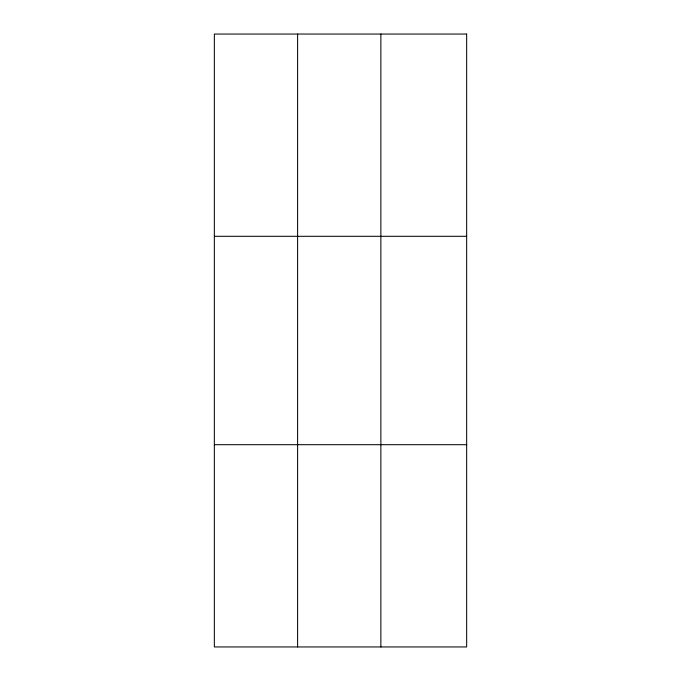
<?xml version="1.0" encoding="UTF-8"?>
<svg xmlns="http://www.w3.org/2000/svg" width="681" height="681" viewBox="0 0 681 681"><rect width="100%" height="100%" fill="white"/><g stroke="black" fill="none" stroke-linecap="round" stroke-linejoin="round"><path stroke-width="1.02" d="M297.606 646.95L297.606 34.05M380.866 646.95L380.866 34.05M214.345 236.307L466.655 236.307M214.345 444.693L466.655 444.693M466.655 34.05L466.655 646.95L214.345 646.95L214.345 34.05L466.655 34.05"/></g></svg>
